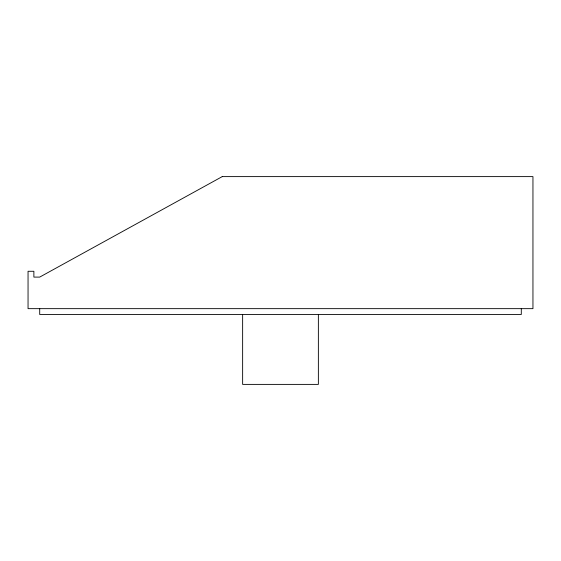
<?xml version="1.0" encoding="UTF-8"?>
<svg xmlns="http://www.w3.org/2000/svg" width="561" height="561" viewBox="0 0 561 561"><rect width="100%" height="100%" fill="white"/><g stroke="black" fill="none" stroke-linecap="round" stroke-linejoin="round"><path stroke-width="0.84" d="M521.295 308.655L521.295 314.483L39.705 314.483L39.705 308.655M318.368 314.749L318.368 384.39L242.633 384.39L242.633 314.749M222.24 176.61L39.705 277.099L33.877 277.099L33.877 271.279L28.05 271.279L28.05 308.655L532.95 308.655L532.95 176.61L222.24 176.61"/></g></svg>
